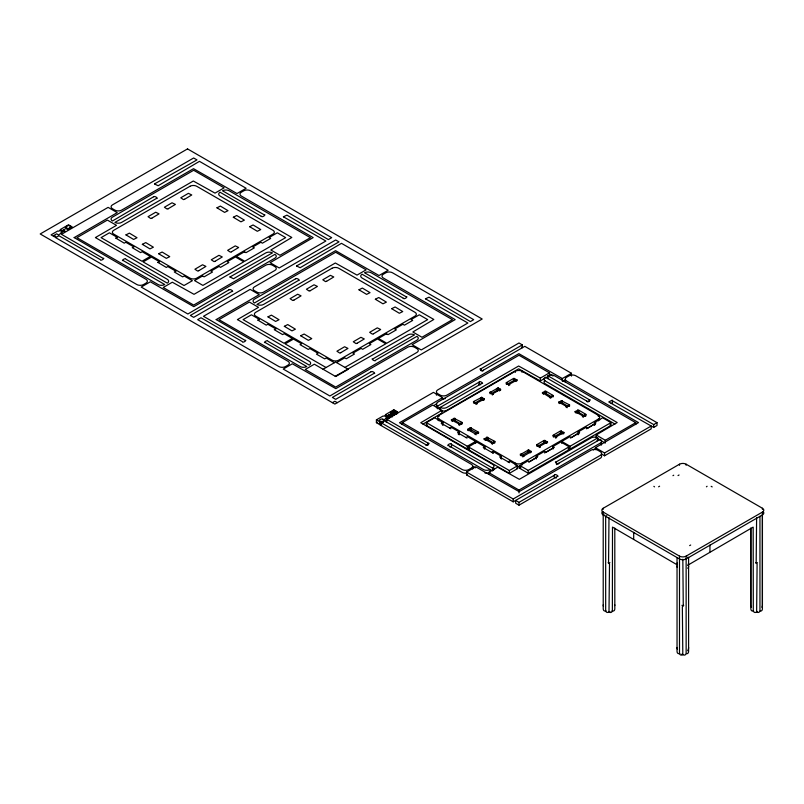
<?xml version="1.0" encoding="UTF-8"?>
<svg xmlns="http://www.w3.org/2000/svg" width="804" height="804" viewBox="0 0 804 804"><rect width="100%" height="100%" fill="white"/><g stroke="black" fill="none" stroke-linecap="round" stroke-linejoin="round"><path stroke-width="1.21" d="M653.863 486.35L654.516 486.852M688.616 564.73L753.167 527.102L753.298 610.125A4.693 2.703 -60 0 0 756.614 612.045L757.549 611.502M706.425 486.812L707.088 486.269M546.097 394.302L545.524 393.87M394.543 413.648L393.367 413.296M513.334 381.488L514.5 381.247M392.061 416.844C390.724 416.382 390.945 411.457 392.854 414.623L397.548 411.909L397.548 413.678M543.866 443.406L545.022 443.235M582.448 415.648L583.292 416.261L586.066 414.432L578.408 409.96L575.051 411.608L582.448 415.648L582.448 416.894M470.34 429.457L470.3 427.668L471.214 427.638L471.395 429.939L470.511 429.396L468.471 430.532M491.455 443.728L491.455 442.713L484.058 438.914L487.666 437.135L487.767 439.386L486.933 438.833L485.144 439.808M542.419 392.613L549.956 397.387L553.343 395.618L545.614 391.056L542.449 392.583L542.499 393.578M545.916 391.709C547.494 394.643 544.157 392.824 544.931 391.156M491.455 442.713L492.299 443.326L495.063 441.496L487.696 437.637M568.157 406.362L562.287 402.965L562.207 400.573L558.71 402.131L566.086 406.201L566.086 407.216M578.689 410.573C579.855 414.432 577.614 409.638 575.986 412.824M392 413.065L393.648 412.181L394.473 412.743L394.452 410.542L390.754 412.07L392.935 413.045L392.935 414.512M392.935 413.045C393.186 415.286 399.437 410.754 394.362 411.015M461.194 424.2L454.923 420.582L454.853 418.191L451.335 419.778L458.722 423.819L458.722 424.944M459.717 425.386L459.627 424.411L462.3 422.532L454.923 418.773M470.3 427.668L467.717 429.507L475.325 433.899L478.681 432.25L471.295 428.22M383.106 422.492L382.714 422.261C386.593 415.738 374.965 420.763 381.126 421.386L381.126 424.221L380.091 424.824L376.403 422.683L376.403 419.859L383.066 416.01L384.362 416.211L384.965 415.316L387.95 417.045L387.95 418.924M425.628 444.612C425.286 446.793 431.527 442.733 428.12 443.175L386.784 419.306L433.446 392.372L442.562 397.638L442.562 399.528M449.697 446.893C452.139 446.642 451.677 446.562 451.255 443.707C449.798 442.954 445.918 446.099 448.763 445.687L492.591 470.943L492.591 468.109A4.693 2.703 0 0 0 492.591 464.28L420.763 422.733L441.828 410.341L441.828 413.166L422.934 424.08M586.739 401.085C586.377 403.266 592.638 399.196 589.231 399.648L547.896 375.78L547.896 378.614A4.693 2.703 0 0 1 548.559 378.292M611.11 403.186L612.547 403.357L612.266 400.131L608.759 401.96L653.692 427.416L657.009 425.497L657.009 422.673L575.795 375.78A4.693 2.703 0 0 0 569.162 375.78L566.679 377.217A4.693 2.703 0 0 0 566.679 381.046L638.497 422.592L595.432 447.687L595.432 449.577M454.923 420.582L454.28 419.929L452.411 420.914M458.722 423.819L459.627 424.411M562.287 401.156L569.694 404.985L566.981 406.794L566.086 406.201M562.287 402.965L561.705 402.301L559.926 403.206M454.923 421.608L454.672 420.964M391.005 413.557L388.332 415.256L390.372 416.06L390.372 417.648M396.362 412.191L396.362 414L393.005 415.437M396.362 414L396.412 413.467M462.149 422.964L462.149 423.979M478.511 432.411L478.511 433.426M553.142 395.9L553.142 396.915M575.182 411.477L575.222 412.472M323.067 369.247L335.59 362.011L348.232 369.307L335.7 376.543L314.344 364.212L305.229 369.478L335.68 387.066L416.904 340.172A4.693 2.703 0 0 0 416.904 336.343L375.568 360.212C375.95 362.393 369.669 358.262 373.076 358.775L414.412 334.906A4.693 2.703 0 0 0 407.779 334.906L335.238 376.272M336.564 362.574L344.745 357.85L346.263 358.765L354.474 354.021L352.926 353.127L361.107 348.403L362.654 349.298L370.875 344.554L369.287 343.68L377.468 338.956L385.819 343.78L344.916 367.398M332.404 402.663L334.856 401.256L337.308 402.663M385.639 416.824L385.639 414.522L393.849 409.779L397.548 411.909M376.403 422.683L377.237 422.2M391.799 413.799L393.849 412.613L395.699 413.678M386.784 422.14L386.221 417.588L387.95 417.045M376.403 419.859L380.091 421.989L381.126 421.386M382.714 419.427L383.619 419.959L386.764 418.14M385.639 414.522L389.337 416.653L390.372 416.06M380.684 422.351L382.905 421.989L381.81 421.698M390.392 416.743L391.005 416.382M466.481 473.114A4.693 2.703 0 0 1 462.199 472.38L380.985 425.497L380.985 422.663L384.302 420.743L427.175 445.456M385.578 421.648L386.402 420.763M380.985 425.497L381.719 425.065M483.465 370.202C483.827 372.383 477.546 368.312 480.973 368.765L522.309 344.896L522.309 347.73L521.384 347.197M481.918 371.046L524.791 346.333L571.453 373.277L571.453 376.101M442.562 397.638L399.498 422.733L471.315 464.28A4.693 2.703 0 0 1 471.315 468.119L468.832 469.546A4.693 2.703 0 0 1 462.199 469.546L380.985 422.663M402.251 424.542L402.251 422.663L432.713 405.075L441.828 410.341M401.598 424.12L403.538 423.004M434.25 405.266L436.863 403.759M437.778 405.98L479.114 382.121C478.762 379.93 485.023 384 481.596 383.558L437.778 408.814L437.778 405.98A4.693 2.703 0 0 1 437.778 402.151L518.992 355.257L549.454 372.845L549.454 375.679M469.385 447.868L467.295 449.074L426.391 425.447L426.391 422.623L434.733 417.799L442.924 422.522L442.924 425.356M439.084 420.894L439.084 419.125A4.693 2.703 0 0 1 439.084 415.296L515.374 371.247A4.693 2.703 0 0 1 522.007 371.247L598.297 415.296A4.693 2.703 0 0 1 598.297 419.125L598.297 420.894M426.391 425.447L427.437 424.854M476.983 404.04L476.983 402.915L476.139 403.528L473.385 401.658L480.782 397.869L480.782 399.678L474.521 403.296M490.882 392.04L497.143 388.422L497.143 390.231L490.882 393.849L490.882 392.04L489.777 392.181L492.45 394.06L493.385 393.488L493.344 394.483M509.716 384.021L508.872 384.634L506.098 382.804L513.746 378.332L517.103 379.98L509.716 384.021L509.716 385.036M506.892 384.302L513.505 380.784L513.505 378.975M450.903 428.783L441.195 423.226L442.924 422.522M476.983 402.915L484.4 399.075L481.676 397.266L480.742 397.839M493.344 393.468L500.611 389.297L500.57 390.292M543.986 378.835L540.338 380.945L518.64 368.835L446.903 410.251A4.693 2.703 0 0 1 440.27 410.251L440.27 407.417A4.693 2.703 0 0 0 446.903 407.417L518.64 366.011L540.338 378.111L549.454 372.845M545.142 378.171L548.428 376.272M467.013 438.079L457.556 432.673L459.285 431.969L459.285 434.803L458.26 434.21M522.309 344.896L518.992 342.986L437.778 389.87A4.693 2.703 0 0 0 437.778 393.699L440.26 395.136A4.693 2.703 0 0 0 446.893 395.136L518.861 353.67L562.328 378.543L571.453 373.277M562.328 381.367L564.8 379.94M543.866 393.578L544.931 392.965M426.391 422.623L467.295 446.24L475.646 441.416L475.646 443.305M508.068 461.918L509.515 460.973L517.696 465.697L517.696 468.531L509.354 473.345L468.441 449.727L468.441 446.903L476.792 442.079L484.973 446.803L484.973 448.692M468.441 449.727L469.486 449.124M492.802 452.974L483.244 447.506L484.973 446.803M501.334 459.084L501.334 456.25L493.153 451.526L491.606 452.421M556.408 477.958C553.835 477.465 553.765 477.315 554.629 474.541C556.097 474.008 559.805 476.943 557.021 476.571L513.203 501.827L466.541 474.893L466.541 472.059L475.666 466.792L519.133 491.656L591.101 450.19A4.693 2.703 0 0 1 597.734 450.19L600.216 451.627A4.693 2.703 0 0 1 600.216 455.456L519.002 502.349L515.686 500.43L515.686 503.264L519.002 505.173L600.216 458.29A4.693 2.703 0 0 0 601.211 455.295M466.541 474.893L467.576 474.29M509.646 462.692L499.606 456.953L501.334 456.25M488.541 474.37L488.541 472.481L497.656 467.214L519.354 479.325L591.091 437.909A4.693 2.703 0 0 1 597.724 437.909L597.724 440.743A4.693 2.703 0 0 0 597.07 440.431M521.394 454.019L527.665 450.401L527.665 452.21L521.394 455.828L521.394 454.019L520.268 454.2L523.625 456.079L531.273 451.617L528.499 449.788L527.625 450.371M540.228 445.999L539.384 446.612L536.61 444.783L544.268 440.311L547.614 441.969L540.228 445.999L540.228 447.466M556.669 436.612L555.745 437.165L552.971 435.336L560.629 430.864L563.986 432.522L556.589 436.552L556.589 437.798M537.474 446.29L544.027 442.763L544.027 440.954M553.564 436.833L560.388 433.316L560.388 431.507M468.441 446.903L509.354 470.521L517.696 465.697M439.084 419.125L515.374 463.164A4.693 2.703 0 0 0 522.007 463.164L598.297 419.125M552.609 448.572L552.609 446.682L560.79 441.959L569.131 446.783L569.131 449.617L528.228 473.234L519.876 468.41L519.876 465.576L528.057 460.853L529.605 461.747L537.786 456.481L536.238 456.129L536.238 458.963M536.238 456.129L544.429 451.406L545.976 452.3L554.338 447.386L552.609 446.682M561.725 443.305L561.725 441.416L569.905 436.693L571.453 437.587L579.634 432.321L578.086 431.969L578.086 434.803M578.086 431.969L586.277 427.246L587.824 428.14L596.005 422.874L594.457 422.522L594.457 425.356M594.457 422.522L602.638 417.799L610.98 422.623L610.98 425.447L570.076 449.074L569.031 448.471M528.68 462.149L537.042 457.315M544.569 452.974L553.162 448.009M570.358 438.079L578.95 433.125M586.468 428.783L595.071 423.819M519.876 468.41L520.902 467.817M519.876 465.576L528.228 470.4L569.131 446.783M561.725 441.416L570.076 446.24L610.98 422.623M596.166 437.818L596.166 434.994L617.191 422.532L545.403 381.046A4.693 2.703 0 0 1 545.403 377.217L588.196 401.879M558.88 463.215C559.232 465.395 552.981 461.335 556.398 461.777L597.724 437.909M556.398 464.611L600.216 439.346A4.693 2.703 0 0 1 600.216 443.175L519.002 490.068L488.541 472.481M596.166 434.994L605.281 440.26L635.743 422.673L635.743 424.562M593.282 450.019L596.246 448.3M466.541 472.059L513.203 498.993L554.529 475.134M595.432 447.687L604.548 452.953L651.21 426.019L651.21 428.854L604.548 455.788L601.362 453.948M612.367 400.724L653.692 424.582L657.009 422.673M605.935 610.899A4.693 2.703 -60 0 1 603.221 608.698L603.211 512.088A4.693 2.703 0 0 1 603.211 508.259L679.501 464.209A4.693 2.703 0 0 1 686.134 464.209L762.423 508.259A4.693 2.703 0 0 1 762.423 512.088L762.413 604.859A4.693 2.703 -60 0 1 761.88 607.271M602.668 511.465A4.693 2.703 0 0 0 603.211 514.912L603.965 514.5M672.948 475.666L673.732 475.214M606.799 515.686L605.673 516.339L605.673 610.115A4.693 2.703 -60 0 0 608.99 612.035A4.693 2.703 60 0 0 612.367 610.125L612.497 527.102L677.028 564.74M658.587 486.802L659.612 486.209M678.023 475.586L679.048 474.993M609.924 562.689L608.558 563.142L608.99 517.655M689.661 545.604L690.686 545.022M603.211 512.088L679.501 556.127A4.693 2.703 0 0 0 686.134 556.127L762.423 512.088M603.211 514.912L679.501 558.961A4.693 2.703 0 0 0 686.134 558.961L762.423 514.912A4.693 2.703 0 0 0 763.418 511.927M609.924 611.492L608.99 612.035L609.512 564.046L608.115 562.689M683.742 605.301L682.345 606.648L682.807 654.647A4.693 2.703 60 0 0 686.144 652.747L686.134 556.127M757.549 562.71L756.172 563.152L756.614 517.675M497.274 390.643L497.033 391.156M470.3 430.502L471.345 430.542M486.661 438.924L486.661 437.115M561.292 400.603L561.333 402.392M567.031 406.774L567.071 407.769M468.772 429.668L468.822 430.663M552.187 395.327L552.187 396.794M471.295 430.029L477.978 433.547M493.917 441.285L494.078 443.034M568.549 404.774L568.549 406.472M493.917 443.094L487.656 439.476M584.91 414.221L584.91 416.03L585.734 415.98M584.91 416.03L578.649 412.412M578.699 432.321L578.699 434.21M577.694 412.864L578.568 412.844M560.468 433.748L561.343 433.768M486.822 439.878L487.837 440.18M395.96 413.326L395.397 413.427L395.397 411.618M391.206 414.341L392.03 414.331M449.647 428.19L451.104 427.246L459.285 431.969M500.57 389.267L497.988 387.799L497.103 388.392M499.354 390.382L497.726 389.568L497.143 390.231M546.388 443.004L544.609 442.099L544.027 442.763M483.294 400L481.435 399.015L480.782 399.678M529.715 452.28L528.178 451.546L527.665 452.21M465.918 437.587L467.466 436.693L475.646 441.416M499.616 389.85L499.616 390.975M554.077 435.105L554.117 436.934M474.471 401.457L474.521 403.186M530.127 451.828L530.127 452.964M515.716 380.935L514.088 380.121L513.505 380.784M563.051 433.728L561.041 432.663L560.388 433.316M481.727 397.287L481.777 399.126M528.61 449.828L528.66 451.657M635.743 422.673L554.529 375.78A4.693 2.703 0 0 0 547.896 375.78M549.253 373.82L553.062 376.021M614.98 424.05L545.403 383.88A4.693 2.703 0 0 1 544.861 380.433M609.934 424.854L610.98 425.447M711.158 486.319L712.183 486.912M545.916 393.518L551.795 396.915M597.412 438.542L599.814 439.929M600.97 440.602L605.281 443.084M480.671 384.764C478.119 382.674 479.154 387.96 479.114 382.121M568.086 449.014L569.131 449.617M755.7 562.679L757.097 564.036L756.634 612.035A4.693 2.703 60 0 0 759.951 610.115L759.951 516.339M687.862 557.122L688.596 557.554L688.596 651.33A4.693 2.703 60 0 1 686.505 653.682M685.41 558.539L686.144 558.961M334.384 362.694L326.203 357.971L324.726 358.896L316.474 354.142L318.022 353.247L309.841 348.524L308.294 349.418L300.043 344.655L301.661 343.8L293.48 339.077L285.129 343.891L326.032 367.508M516.681 467.938L517.696 468.531M451.255 444.25L492.591 468.109M402.251 422.663L483.465 469.546A4.693 2.703 0 0 0 490.098 469.546L490.098 472.38M472.561 466.089L475.536 467.797M380.222 423.698L381.126 424.221M681.892 605.322L683.269 605.774L682.827 559.212M681.892 654.124L682.827 654.657A4.693 2.703 -60 0 1 679.491 652.737L679.501 556.127M531.092 451.255L531.092 452.27M388.362 418.211L389.257 418.442L389.337 416.653M762.423 508.259L762.423 509.314M762.403 514.922L762.403 608.698A4.693 2.703 60 0 1 760.303 611.05M750.846 528.369L750.846 608.708A4.693 2.703 -60 0 0 753.559 610.909M750.825 528.107L750.825 604.849A4.693 2.703 60 0 0 751.368 607.261M709.952 545.052L709.952 551.906M686.134 464.209L686.134 465.275M679.501 464.209L679.501 465.275M677.038 557.544L677.038 651.32A4.693 2.703 -60 0 0 679.752 653.521M653.692 424.582L653.692 427.416M633.703 532.348L633.683 539.213M614.799 528.107L614.819 608.708A4.693 2.703 60 0 1 612.105 610.909M605.281 440.26L605.281 442.15M604.548 452.953L604.548 455.788M603.211 508.259L603.211 509.314M598.297 415.296L598.297 416.351M595.06 422.874L595.06 424.763M589.231 399.648L589.231 401.538M585.875 414.794L585.875 415.809M583.443 416.201L583.443 417.216M577.654 410.05L577.654 411.859M576.177 412.03L576.177 413.045M570.076 446.24L570.076 449.074M569.503 405.347L569.503 406.362M563.815 432.361L563.815 433.718M562.86 432.934L562.86 433.949M562.328 378.543L562.328 380.423M561.383 430.954L561.383 432.763M559.815 402.583L559.815 403.598M558.86 402.01L558.86 403.256M556.398 461.777L556.398 463.667M555.594 437.105L555.594 438.12M553.212 447.034L553.212 448.923M553.162 435.698L553.162 436.723M550.71 397.307L550.71 398.322M549.715 396.754L549.715 397.769M547.454 441.808L547.454 442.823M546.489 442.381L546.489 443.396M545.022 440.401L545.022 442.21M543.454 393.136L543.454 394.261M540.338 378.111L540.338 380.945M539.233 446.552L539.233 447.567M537.755 444.572L537.755 446.381M536.801 445.145L536.801 446.17M528.228 470.4L528.228 473.234M523.866 455.446L523.866 456.461M522.871 455.999L522.871 457.014M522.007 371.247L522.007 372.312M522.007 463.164L522.007 465.114M520.439 454.592L520.439 455.617M519.002 490.068L519.002 492.902M519.002 502.349L519.002 505.173M516.932 379.82L516.932 380.845M515.977 380.403L515.977 381.528M515.374 371.247L515.374 372.312M515.374 463.164L515.374 465.114M514.5 378.423L514.5 380.232M513.203 498.993L513.203 501.827M509.354 470.521L509.354 473.345M508.721 384.573L508.721 385.588M507.244 382.593L507.244 384.402M506.289 383.166L506.289 384.181M500.731 456.602L500.731 458.491M498.138 387.87L498.138 389.679M494.882 441.858L494.882 442.883M493.153 451.526L493.153 453.416M492.45 443.265L492.45 444.28M492.349 394.02L492.349 395.035M489.917 392.613L489.917 393.628M485.184 439.095L485.184 440.23M484.36 447.155L484.36 449.044M484.209 398.714L484.209 399.97M484.229 438.522L484.229 439.537M483.254 399.297L483.254 400.312M480.973 368.765L480.973 370.644M477.556 431.838L477.556 433.647M475.988 403.467L475.988 404.482M476.079 433.818L476.079 434.833M475.094 433.266L475.094 434.512M473.556 402.06L473.556 403.075M467.868 429.075L467.868 430.542M467.295 446.24L467.295 449.074M461.194 422.391L461.194 424.09M458.672 432.321L458.672 434.21M453.938 418.221L453.938 420.03M452.461 420.201L452.461 421.216M451.496 419.628L451.496 420.874M442.311 422.874L442.311 424.763M439.084 415.296L439.084 416.351M428.12 443.175L428.12 445.064M394.885 411.316L394.885 413.125M393.93 413.598L393.93 415.407M393.849 409.779L393.849 412.613M393.367 410.462L393.367 412.281M392.854 414.623L392.854 416.04M391.9 412.442L391.95 416.924M390.935 411.869L390.935 412.894M389.458 415.527L389.458 416.773M389.458 416.944L389.458 417.658M388.523 414.985L388.523 416.402M387.347 417.397L387.347 419.276M383.619 419.959L383.619 421.839M380.091 421.989L380.091 424.824M565.403 382.513A4.693 2.703 0 0 1 565.684 380.885M601.201 443.024A4.693 2.703 0 0 1 601.201 445.175M493.133 467.496A4.693 2.703 0 0 1 493.576 470.099M489.445 472.692A4.693 2.703 0 0 1 484.923 472.953M472.31 467.958A4.693 2.703 0 0 1 472.692 469.033M436.793 407.97A4.693 2.703 0 0 1 436.793 405.819M445.446 398.543A4.693 2.703 0 0 1 441.718 398.543M436.502 395.176A4.693 2.703 0 0 1 436.783 393.538M598.839 418.502A4.693 2.703 0 0 1 599.663 420.04M520.55 466.571A4.693 2.703 0 0 1 517.263 466.662M437.708 420.04A4.693 2.703 0 0 1 438.532 418.502M677.259 649.019A4.693 2.703 60 0 1 677.028 647.481M688.616 647.471A4.693 2.703 -60 0 1 687.641 650.737M688.616 566.086A4.693 2.703 60 0 1 687.641 568.227M677.28 563.775A4.693 2.703 60 0 1 677.099 562.961M688.365 563.785A4.693 2.703 -60 0 1 687.631 565.514M677.259 567.363A4.693 2.703 -60 0 1 677.028 566.096M614.799 604.849A4.693 2.703 -60 0 1 614.738 605.583M603.472 606.407A4.693 2.703 60 0 1 603.241 604.859M151.835 218.175L159.041 213.864L155.715 212.226L148.047 216.688L150.74 218.507L151.825 218.256M168.207 208.728L175.403 204.417L172.026 202.789L164.408 207.241L167.101 209.06L168.187 208.809M184.568 199.281L183.463 199.613L180.769 197.794L188.387 193.342L191.764 194.97L184.568 199.281M198.719 270.707L197.653 271.059L194.92 269.229L202.548 264.777L205.914 266.405L198.719 270.737M215.08 261.26L222.286 256.958L218.949 255.32L211.291 259.782L213.975 261.591L215.07 261.35M231.441 251.813L230.386 252.165L227.653 250.335L235.27 245.883L238.647 247.511L231.441 251.813M293.852 300.163L292.756 300.495L290.063 298.686L297.681 294.234L301.058 295.862L293.852 300.163M310.213 290.716L309.158 291.068L306.424 289.239L314.042 284.787L317.419 286.415L310.213 290.716M326.585 281.269L325.519 281.621L322.786 279.792L330.404 275.34L333.781 276.968L326.585 281.299M340.735 352.705L347.951 348.423L344.604 346.755L336.936 351.217L339.63 353.026L340.725 352.785M357.097 343.258L356.031 343.599L353.298 341.77L360.926 337.318L364.292 338.946L357.097 343.258M373.458 333.811L372.403 334.152L369.669 332.323L377.287 327.871L380.664 329.499L373.458 333.811M203.141 276.465L204.246 276.777L212.497 272.013L210.909 271.139L219.09 266.415L220.527 267.36L228.828 262.586L227.281 261.692L235.461 256.968L243.803 261.782L202.899 285.4L194.548 280.586L202.729 275.862L203.141 276.465M244.989 252.305L246.094 252.617L254.345 247.853L252.757 246.979L260.938 242.255L262.375 243.2L270.677 238.426L269.129 237.532L277.31 232.808L285.651 237.622L244.748 261.24L236.396 256.426L244.577 251.702L244.999 252.275M387.005 334.293L388.111 334.605L396.352 329.841L394.774 328.967L402.955 324.243L404.392 325.188L412.683 320.414L411.135 319.52L419.316 314.796L427.668 319.62L386.764 343.238L378.413 338.414L386.593 333.69L387.025 334.233M65.405 227.13L68.149 228.718L71.234 226.909L68.491 225.351L65.425 227.07M125.967 234.889L133.605 239.451L137.022 237.743L129.384 233.14L125.967 234.889M142.338 244.336L149.966 248.898L153.383 247.19L145.755 242.597L142.338 244.305M158.7 253.783L166.338 258.345L169.744 256.637L162.117 252.044L158.71 253.722M216.969 207.814L224.597 212.387L228.014 210.678L220.376 206.075L216.969 207.794M233.331 217.271L240.959 221.834L244.376 220.125L236.698 215.512L233.341 217.211M249.692 226.718L257.33 231.281L260.737 229.572L253.059 224.959L249.692 226.718M267.983 316.876L275.621 321.439L279.028 319.731L271.4 315.138L267.993 316.846M284.345 326.323L291.983 330.886L295.4 329.178L287.721 324.575L284.345 326.323M300.716 335.77L308.344 340.333L311.761 338.625L304.133 334.032L300.716 335.74M358.976 289.812L366.614 294.375L370.031 292.666L362.353 288.063L358.986 289.782M375.347 299.259L382.975 303.822L386.392 302.113L378.754 297.52L375.357 299.199M391.709 308.706L399.337 313.269L402.754 311.56L395.126 306.967L391.709 308.676M53.757 235.562L55.798 236.396L54.762 236.989L51.074 234.858L57.737 231.009L59.014 231.22L59.637 230.326L62.622 232.044L61.064 232.406L61.436 233.14L58.29 234.959L56.712 233.793L53.778 235.522M63.003 230.225L65.044 231.06L64.008 231.652L60.31 229.522L68.521 224.778L72.219 226.919L67.526 229.622L66.018 228.457L63.003 230.225M379.096 423.386L380.021 423.778L379.106 423.346M115.846 238.115L124.258 243.17L125.776 242.255L133.956 246.979L132.228 247.672L140.62 252.617L142.137 251.702L150.318 256.426L141.966 261.24L101.063 237.622L109.404 232.808L117.585 237.532L115.856 238.084M157.906 262.395L166.317 267.441L167.825 266.536L176.006 271.26L174.277 271.953L182.679 276.888L184.186 275.983L192.367 280.707L184.026 285.52L143.112 261.903L151.464 257.089L159.644 261.813L157.906 262.395M257.863 320.103L266.275 325.158L267.782 324.243L275.963 328.967L274.234 329.67L282.636 334.605L284.154 333.69L292.334 338.414L283.983 343.238L243.079 319.62L251.421 314.796L259.602 319.52L257.883 320.052M386.211 420.462L387.136 420.14L386.221 420.412M74.169 237.592L145.986 279.289A4.693 2.703 0 0 1 145.986 283.119L143.504 284.556A4.693 2.703 0 0 1 136.871 284.556L55.657 237.662L58.973 235.753L100.299 259.612C99.947 261.802 106.198 257.722 102.791 258.174L61.456 234.316L108.118 207.372L117.233 212.638L74.169 237.592M95.435 237.592L167.262 279.289A4.693 2.703 0 0 1 167.262 283.119L125.926 259.25C126.298 257.079 120.027 261.149 123.434 260.687L164.77 284.556A4.693 2.703 0 0 1 158.137 284.556L76.923 237.662L107.384 220.075L116.5 225.341L95.475 237.522M154.529 183.955L158.137 185.744L199.462 161.343L246.124 188.277L236.999 193.543L193.533 168.679L121.565 210.145A4.693 2.703 0 0 1 114.932 210.145L112.449 208.708A4.693 2.703 0 0 1 112.449 204.879L193.663 157.986L196.98 159.906L154.569 183.885M153.604 196.769L112.449 220.989A4.693 2.703 0 0 1 112.449 217.15L193.663 170.267L224.125 187.855L215.01 193.121L193.312 181.011L121.575 222.417A4.693 2.703 0 0 1 114.942 222.417L156.267 198.558C159.192 198.99 154.991 195.583 153.644 196.699M216.186 319.58L288.003 361.277A4.693 2.703 0 0 1 288.003 365.106L285.52 366.544A4.693 2.703 0 0 1 278.887 366.544L197.663 319.66L200.98 317.741L242.316 341.599C241.964 343.78 248.255 339.74 244.808 340.172L203.472 316.304L250.134 289.37L259.25 294.636L216.186 319.58M229.944 276.968L233.552 278.757L274.888 254.355A4.693 2.703 0 0 1 274.888 258.184L193.674 305.068L163.212 287.49L172.327 282.224L194.025 294.324L265.762 252.918A4.693 2.703 0 0 1 272.395 252.918L229.944 276.968M229.019 289.782L187.875 314.002L141.213 287.058L150.338 281.792L193.804 306.666L265.772 265.199A4.693 2.703 0 0 1 272.405 265.199L274.888 266.626A4.693 2.703 0 0 1 274.888 270.466L193.674 317.349L190.357 315.439L231.693 291.571C234.688 292.073 230.245 288.455 229.019 289.782M237.451 319.58L309.269 361.277A4.693 2.703 0 0 1 309.269 365.106L267.943 341.248C268.265 339.067 262.034 343.127 265.451 342.675L306.786 366.544A4.693 2.703 0 0 1 300.153 366.544L218.939 319.65L249.391 302.063L258.516 307.329L237.451 319.58M261.23 216.276C262.003 218.045 267.059 214.206 263.903 214.648L222.567 190.789A4.693 2.703 0 0 1 229.2 190.789L310.414 237.672L279.953 255.26L270.837 249.994L291.802 237.471L220.075 196.055A4.693 2.703 0 0 1 220.075 192.226L261.23 216.276M283.42 216.809L325.881 241.019L279.219 267.963L270.094 262.697L313.168 237.602L241.341 196.045A4.693 2.703 0 0 1 241.341 192.216L243.833 190.779A4.693 2.703 0 0 1 250.466 190.779L331.68 237.672L328.364 239.592L286.938 215.14L283.42 216.809M296.535 265.953L300.143 267.732L341.479 243.331L388.141 270.265L379.016 275.531L335.549 250.667L263.581 292.133A4.693 2.703 0 0 1 256.948 292.133L254.456 290.696A4.693 2.703 0 0 1 254.456 286.867L335.68 239.974L338.997 241.893L296.535 265.953M295.621 278.767L254.466 302.977A4.693 2.703 0 0 1 254.466 299.148L335.68 252.255L366.142 269.842L357.016 275.109L335.328 262.998L263.591 304.414A4.693 2.703 0 0 1 256.948 304.414L298.284 280.546C301.269 281.008 296.847 277.43 295.621 278.767M371.036 371.78L329.881 395.99L283.229 369.056L292.344 363.79L335.821 388.654L407.779 347.187A4.693 2.703 0 0 1 414.422 347.187L416.904 348.624A4.693 2.703 0 0 1 416.904 352.453L335.69 399.347L332.374 397.427L373.709 373.569C376.624 374.041 372.423 370.564 371.076 371.699M403.246 298.274C404.03 300.043 409.025 296.173 405.909 296.636L364.584 272.777A4.693 2.703 0 0 1 371.217 272.777L452.431 319.67L421.969 337.258L412.844 331.992L433.818 319.459L362.091 278.043A4.693 2.703 0 0 1 362.091 274.214L403.286 298.194M425.437 298.807L467.888 323.017L421.236 349.951L412.11 344.685L455.185 319.59L383.357 278.043A4.693 2.703 0 0 1 383.357 274.214L385.85 272.777A4.693 2.703 0 0 1 392.483 272.777L473.697 319.66L470.38 321.58L429.045 297.168L425.437 298.807M187.533 148.901L40.2 233.964L334.856 404.08L482.189 319.017L187.533 148.901M190.035 186.257L113.756 230.296A4.693 2.703 0 0 0 113.756 234.125L190.035 278.174A4.693 2.703 0 0 0 196.678 278.174L272.958 234.125A4.693 2.703 0 0 0 272.958 230.296L196.678 186.257A4.693 2.703 0 0 0 190.035 186.257M332.052 268.245L255.762 312.294A4.693 2.703 0 0 0 255.762 316.123L332.052 360.162A4.693 2.703 0 0 0 338.685 360.162L414.975 316.123A4.693 2.703 0 0 0 414.975 312.294L338.685 268.245A4.693 2.703 0 0 0 332.052 268.245"/></g></svg>
